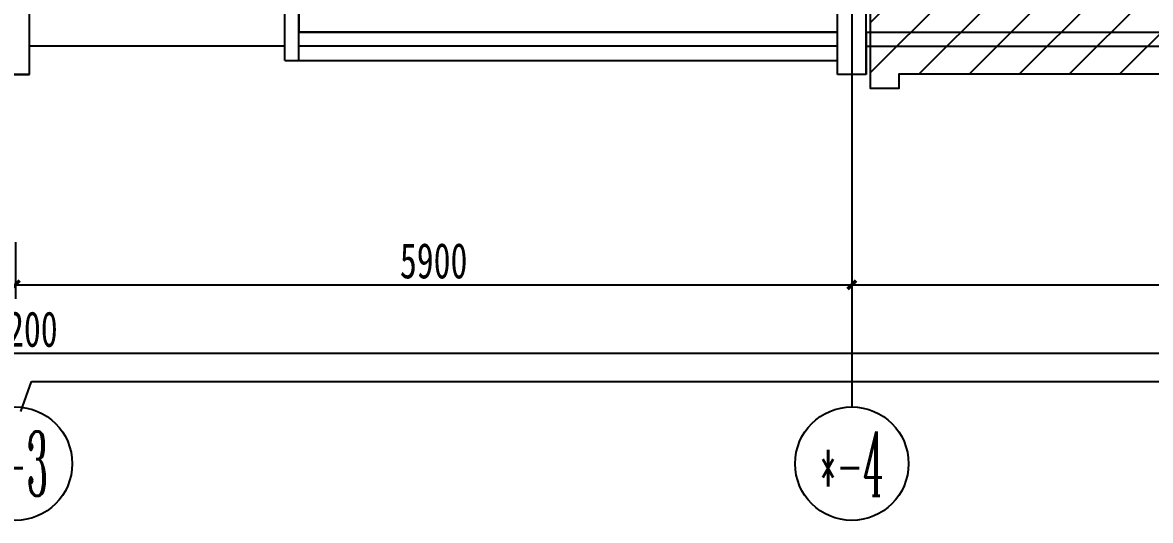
# Model space of a CAD drawing. Extents: x -255202 to 66368, y -6372500 to 603.
# Drawn here: x 28907 to 36863, y -3239196 to -3235686 of the extents above; entities that cross this region are included whole.
import ezdxf
from ezdxf.enums import TextEntityAlignment as Align

# ---------------------------------------------------------------- set-up
doc = ezdxf.new("R2010")
doc.units = 0
doc.header["$LTSCALE"] = 10
doc.header["$MEASUREMENT"] = 0
for name, color, linetype in [('A-DIM（轴号轴线尺寸）', 3, 'Continuous'), ('A-MARK（制图符号）', 8, 'Continuous'), ('A-门', 251, 'Continuous'), ('AXIS_TEXT', 7, 'Continuous'), ('DIM【标注】', 149, 'Continuous'), ('L-立面填充1', 253, 'Continuous')]:
    doc.layers.add(name, color=color, linetype=linetype)
doc.styles.add('_TCH_AXIS', font='COMPLEX', dxfattribs={"bigfont": 'GBCBIG'})
doc.styles.add('COMPLEX', font='COMPLEX')
doc.styles.add('L~1D$0$黑体', font='simhei.ttf')
doc.styles.add('L~1Z$0$黑体', font='simhei.ttf')
doc.styles.add('宋体', font='', dxfattribs={"width": 0.8})
doc.styles.add('样式222', font='', dxfattribs={"width": 0.7})
doc.styles.get('宋体').set_extended_font_data('STXihei')
doc.styles.get('样式222').set_extended_font_data('STXihei')
doc.dimstyles.new('DK-100', dxfattribs={"dimscale": 100, "dimtxt": 2.5, "dimasz": 0.6, "dimexe": 1, "dimexo": 1, "dimgap": 0.4, "dimtad": 1, "dimdec": 0, "dimrnd": 5, "dimdsep": 46, "dimtxsty": '样式222', "dimblk": 'ARCHTICK', "dimcen": 3, "dimdle": 0.4, "dimclrd": 149, "dimclre": 149, "dimclrt": 149, "dimadec": 0, "dimazin": 0, "dimtfac": 1, "dimtdec": 0, "dimtix": 1, "dimtmove": 2, "dimatfit": 3, "dimldrblk": 'ARCHTICK', "dimfxl": 3, "dimfxlon": 1, "dimtvp": 1, "dimtolj": 1, "dimtzin": 0, "dimarcsym": 0})

# ---------------------------------------------------------------- blocks, each defined once
blk = doc.blocks.new('_AXISO')
blk.add_circle((0, 0), 0.5)
at = {"layer": 'AXIS_TEXT', "style": 'COMPLEX', "width": 1.041667}
blk.add_attdef('A', text='', height=0.56, dxfattribs=at).set_placement((-0.25, -0.28), (0.25, -0.28), align=Align.FIT)
blk = doc.blocks.new('_ArchTick')
at = {"color": 0, "linetype": 'ByBlock', "const_width": 0.4}
blk.add_lwpolyline([(-0.5, -0.5), (0.5, 0.5)], dxfattribs=at)
blk = doc.blocks.new('*D628')
at = {"layer": 'Defpoints', "color": 0, "transparency": 16777216}
for p in [(30579.7, -13514.8), (54779.7, -13514.8), (54779.7, -14757.8)]:
    blk.add_point(p, dxfattribs=at)
at = {"layer": 'DIM【标注】', "color": 149, "lineweight": -2, "transparency": 16777216}
for p, q in [((30579.7, -14457.8), (30579.7, -14857.8)), ((54779.7, -14457.8), (54779.7, -14857.8)), ((30539.7, -14757.8), (54819.7, -14757.8))]:
    blk.add_line(p, q, dxfattribs=at)
at = {"layer": 'DIM【标注】', "color": 149, "lineweight": -2, "transparency": 16777216, "xscale": 60, "yscale": 60, "zscale": 60, "rotation": 180}
blk.add_blockref('_ArchTick', (30579.7, -14757.8), dxfattribs=at)
at = {"layer": 'DIM【标注】', "color": 149, "lineweight": -2, "transparency": 16777216, "xscale": 60, "yscale": 60, "zscale": 60}
blk.add_blockref('_ArchTick', (54779.7, -14757.8), dxfattribs=at)
at = {"layer": 'DIM【标注】', "color": 149, "transparency": 16777216, "insert": (42679.7, -14589.8), "char_height": 250, "attachment_point": 5, "style": '样式222'}
blk.add_mtext('\\A1;24200', dxfattribs=at)
blk = doc.blocks.new('*D631')
at = {"layer": 'Defpoints', "color": 0, "transparency": 16777216}
for p in [(42679.7, -13514.8), (48579.7, -13514.8), (48579.7, -14275.5)]:
    blk.add_point(p, dxfattribs=at)
at = {"layer": 'DIM【标注】', "color": 149, "lineweight": -2, "transparency": 16777216}
for p, q in [((42679.7, -13975.5), (42679.7, -14375.5)), ((48579.7, -13975.5), (48579.7, -14375.5)), ((42639.7, -14275.5), (48619.7, -14275.5))]:
    blk.add_line(p, q, dxfattribs=at)
at = {"layer": 'DIM【标注】', "color": 149, "lineweight": -2, "transparency": 16777216, "xscale": 60, "yscale": 60, "zscale": 60, "rotation": 180}
blk.add_blockref('_ArchTick', (42679.7, -14275.5), dxfattribs=at)
at = {"layer": 'DIM【标注】', "color": 149, "lineweight": -2, "transparency": 16777216, "xscale": 60, "yscale": 60, "zscale": 60}
blk.add_blockref('_ArchTick', (48579.7, -14275.5), dxfattribs=at)
at = {"layer": 'DIM【标注】', "color": 149, "transparency": 16777216, "insert": (45629.7, -14107.5), "char_height": 250, "attachment_point": 5, "style": '样式222'}
blk.add_mtext('\\A1;5900', dxfattribs=at)
blk = doc.blocks.new('*D632')
at = {"layer": 'Defpoints', "color": 0, "transparency": 16777216}
for p in [(48579.7, -13514.8), (54779.7, -13514.8), (54779.7, -14275.5)]:
    blk.add_point(p, dxfattribs=at)
at = {"layer": 'DIM【标注】', "color": 149, "lineweight": -2, "transparency": 16777216}
for p, q in [((48579.7, -13975.5), (48579.7, -14375.5)), ((54779.7, -13975.5), (54779.7, -14375.5)), ((48539.7, -14275.5), (54819.7, -14275.5))]:
    blk.add_line(p, q, dxfattribs=at)
at = {"layer": 'DIM【标注】', "color": 149, "lineweight": -2, "transparency": 16777216, "xscale": 60, "yscale": 60, "zscale": 60, "rotation": 180}
blk.add_blockref('_ArchTick', (48579.7, -14275.5), dxfattribs=at)
at = {"layer": 'DIM【标注】', "color": 149, "lineweight": -2, "transparency": 16777216, "xscale": 60, "yscale": 60, "zscale": 60}
blk.add_blockref('_ArchTick', (54779.7, -14275.5), dxfattribs=at)
at = {"layer": 'DIM【标注】', "color": 149, "transparency": 16777216, "insert": (51679.7, -14107.5), "char_height": 250, "attachment_point": 5, "style": '样式222'}
blk.add_mtext('\\A1;6200', dxfattribs=at)
blk = doc.blocks.new('ty')
at = {"layer": 'A-MARK（制图符号）', "color": 8}
for p, q in [((42717.6, -15167.9), (42792.2, -14957.9)), ((42792.2, -14957.9), (59879.7, -14957.9))]:
    blk.add_line(p, q, dxfattribs=at)
at = {"layer": 'A-门', "color": 8}
for p, q in [((48579.7, 4262.6), (48579.7, -13753.8)), ((42779.7, -12793.9), (42779.7, -9693.9)), ((48479.7, -12793.9), (48479.7, -9693.9)), ((48679.7, -12793.9), (48679.7, -9693.9)), ((42779.7, -12793.9), (42779.7, -9793.9)), ((44579.7, -12693.9), (44579.7, -9793.9)), ((44679.7, -9793.9), (44679.7, -12493.9)), ((44679.7, -12593.9), (44679.7, -9793.9)), ((44679.7, -12493.9), (44679.7, -9793.9)), ((44679.7, -12693.9), (44679.7, -9793.9)), ((48479.7, -12793.9), (48479.7, -9793.9)), ((48679.7, -12493.9), (48679.7, -9793.9)), ((44679.7, -12493.9), (48479.7, -12493.9)), ((48479.7, -12493.9), (44679.7, -12493.9)), ((48579.7, -12510.8), (48579.7, -15137)), ((48679.7, -12493.9), (55379.7, -12493.9)), ((48679.7, -12493.9), (48679.7, -12493.9)), ((48679.7, -12493.9), (48679.7, -12793.9)), ((44579.7, -12593.9), (42779.7, -12593.9)), ((48479.7, -12593.9), (44679.7, -12593.9)), ((48679.7, -12593.9), (55479.7, -12593.9)), ((44579.7, -12693.9), (44679.7, -12693.9)), ((44679.7, -12693.9), (48479.7, -12693.9)), ((42779.7, -12793.9), (42579.7, -12793.9)), ((42579.7, -12793.9), (42779.7, -12793.9)), ((48679.7, -12793.9), (48479.7, -12793.9)), ((48679.7, -12793.9), (48479.7, -12793.9))]:
    blk.add_line(p, q, dxfattribs=at)
at = {"layer": 'DIM【标注】'}
ref = blk.add_blockref('_AXISO', (42679.7, -15537), dxfattribs=dict(at, xscale=800, yscale=800, zscale=800))
ref.add_attrib('A', '*-3', dxfattribs={"layer": 'A-DIM（轴号轴线尺寸）', "height": 452.55, "style": '_TCH_AXIS', "width": 0.375}).set_placement((42453.4, -15763.3), (42905.9, -15763.3), align=Align.FIT)
ref = blk.add_blockref('_AXISO', (48579.7, -15537), dxfattribs=dict(at, xscale=800, yscale=800, zscale=800))
ref.add_attrib('A', '*-4', dxfattribs={"layer": 'A-DIM（轴号轴线尺寸）', "height": 452.55, "style": '_TCH_AXIS', "width": 0.362069}).set_placement((48353.4, -15763.3), (48805.9, -15763.3), align=Align.FIT)
at = {"layer": 'A-门', "color": 8, "width": 0.75}
for rotation, style, p in [(90, 'L~1D$0$黑体', (30165.4, -8870.6)), (90, 'L~1D$0$黑体', (55174.4, -8847)), (180, 'L~1Z$0$黑体', (41491.3, -10055.8))]:
    blk.add_attdef('1/AC', text='', height=120, rotation=rotation, dxfattribs=dict(at, style=style)).set_placement(p, align=Align.MIDDLE)
at = {"layer": 'A-门', "color": 8, "style": '宋体'}
for text_generation_flag, p in [(6, (36240.8, -8783.5, -6.9)), (2, (37300.4, -8783.5, -6.9)), (6, (48058.9, -8783.5, -6.9)), (2, (49118.5, -8783.5, -6.9))]:
    blk.add_attdef('KT', text='', height=79.4, rotation=90, dxfattribs=dict(at, text_generation_flag=text_generation_flag)).set_placement(p, align=Align.MIDDLE)
at = {"layer": 'A-门', "color": 8, "style": 'L~1Z$0$黑体', "text_generation_flag": 4, "width": 0.75}
blk.add_attdef('1/AC', text='', height=120, dxfattribs=at).set_placement((43868.1, -10055.8), align=Align.MIDDLE)
at = {"layer": 'DIM【标注】'}
for p1, p2, distance, picture, middle in [((30579.7, -13514.8), (54779.7, -13514.8), -1243, '*D628', (42679.7, -14589.8)), ((42679.7, -13514.8), (48579.7, -13514.8), -760.7, '*D631', (45629.7, -14107.5)), ((48579.7, -13514.8), (54779.7, -13514.8), -760.7, '*D632', (51679.7, -14107.5))]:
    dim = blk.add_aligned_dim(p1=p1, p2=p2, distance=distance, dimstyle='DK-100', dxfattribs=at)
    dim.commit()
    dim.dimension.update_dxf_attribs({"geometry": picture, "text_midpoint": middle})

msp = doc.modelspace()

# ---------------------------------------------------------------- block references
at = {"layer": 'L-立面填充1'}
msp.add_blockref('ty', (-13822.9, -3223259.1), dxfattribs=at)

# ---------------------------------------------------------------- next in the draw order: hatches: boundary and pattern name
h = msp.add_hatch()
h.set_pattern_fill('ANSI31', color=1, scale=2000, style=0)
h.set_pattern_definition([(45, (29643.12, -3188958.3), (-176.7767, 176.7767), [])])
h.paths.add_polyline_path([(40988.8, -3218386.4), (40988.8, -3236150.4), (40788.8, -3236150.4), (40788.8, -3235950.4), (38988.8, -3235950.4), (38988.8, -3236050.4), (35088.8, -3236050.4), (35088.8, -3236150.4), (34888.8, -3236150.4), (34888.8, -3218386.4)])

# ---------------------------------------------------------------- next in the draw order: linework, layer by layer
at = {"color": 1}
msp.add_lwpolyline([(40987.3, -3218386.4), (40988.8, -3218386.4), (40988.8, -3236150.4), (40788.8, -3236150.4), (40788.8, -3235950.4), (38988.8, -3235950.4), (38988.8, -3236050.4), (35088.8, -3236050.4), (35088.8, -3236150.4), (34888.8, -3236150.4), (34888.8, -3218386.4), (40988.8, -3218386.4)], dxfattribs=at)

doc.saveas('drawing.dxf')
